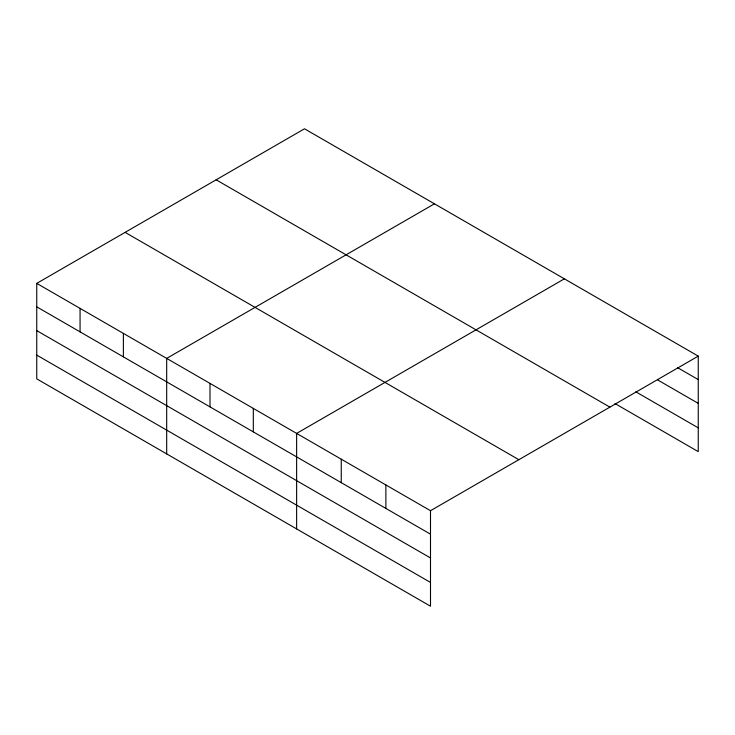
<?xml version="1.0" encoding="UTF-8"?>
<svg xmlns="http://www.w3.org/2000/svg" width="735" height="735" viewBox="0 0 735 735"><rect width="100%" height="100%" fill="white"/><g stroke="black" fill="none" stroke-linecap="round" stroke-linejoin="round"><path stroke-width="1.1" d="M36.75 283.379L430.499 510.706L430.499 606.21L36.75 378.874L36.75 283.379L304.501 128.79L698.25 356.126L698.25 451.621L614.947 403.533M434.44 203.815L166.689 358.395L166.689 453.899M564.379 278.831L296.628 433.411L296.628 528.915M430.499 510.706L698.25 356.126M677.422 367.573L698.25 379.6M657.595 379.894L698.25 403.368M635.775 391.783L698.25 427.853M216.145 179.809L609.894 407.135M125.106 232.361L518.855 459.697M36.75 306.853L430.499 534.18M36.75 330.621L430.499 557.948M36.75 355.106L430.499 582.442M385.875 484.944L385.875 508.418M341.251 459.182L341.251 482.656M253.309 408.412L253.309 431.877M209.999 383.404L209.999 406.878M123.379 333.387L123.379 356.861M80.06 308.378L80.06 331.852"/></g></svg>
